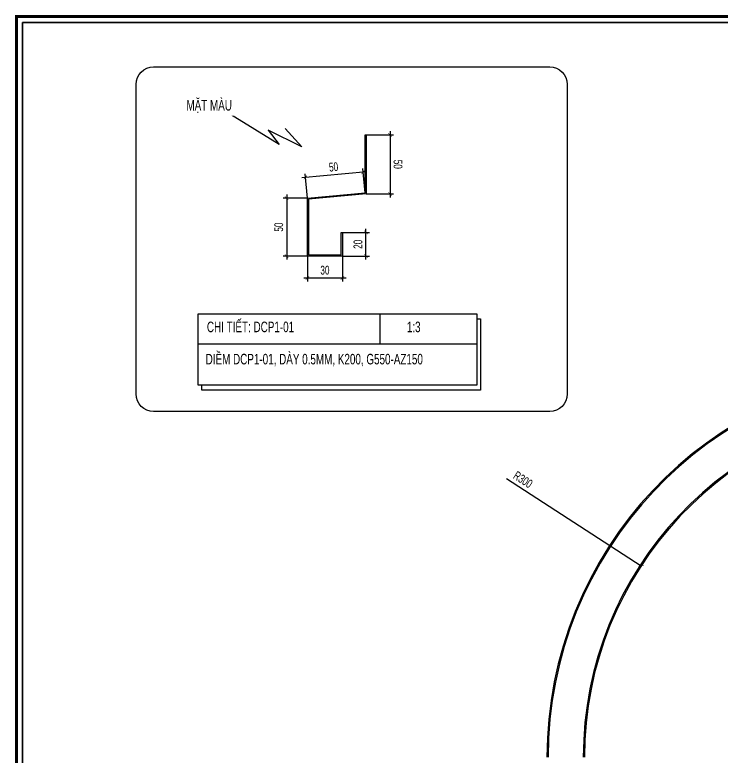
# Model space of a CAD drawing. Header units: inches. Extents: x 2 to 32666, y -5537 to 22.
# Drawn here: x 12499.9 to 12701.2, y -4344.4 to -4133.2 of the extents above; entities that cross this region are included whole.
import ezdxf
from ezdxf.enums import TextEntityAlignment as Align

# ---------------------------------------------------------------- set-up
doc = ezdxf.new("R2010")
doc.units = ezdxf.units.IN
doc.header["$MEASUREMENT"] = 0
doc.layers.get('Defpoints').update_dxf_attribs({"lineweight": 9})
for name, color, linetype in [('1', 1, 'Continuous'), ('3', 3, 'Continuous'), ('4', 4, 'Continuous'), ('7', 7, 'Continuous'), ('9', 9, 'Continuous'), ('BAO KHUNG', 31, 'Continuous'), ('DIM', 8, 'Continuous'), ('flashing', 6, 'Continuous')]:
    doc.layers.add(name, color=color, linetype=linetype)
doc.layers.add('Cover text', color=7, linetype='Continuous', true_color=0x52370f)
doc.styles.add('ST1', font='vnshx.shx', dxfattribs={"width": 0.7})
doc.styles.add('ST1H', font='vnshxh.shx', dxfattribs={"width": 0.7})
doc.styles.add('TIEU DE', font='Vharialn.ttf')
doc.dimstyles.new('3', dxfattribs={"dimtxt": 2.5, "dimasz": 1, "dimexe": 1, "dimexo": 0, "dimgap": 1, "dimtad": 1, "dimdec": 0, "dimlfac": 3, "dimzin": 0, "dimdsep": 46, "dimtxsty": 'ST1', "dimblk": 'ARCHTICK', "dimcen": 1, "dimdle": 1, "dimclrd": 8, "dimclre": 8, "dimclrt": 3, "dimadec": 0, "dimazin": 0, "dimtfac": 1, "dimtdec": 0, "dimtix": 1, "dimtofl": 0, "dimtmove": 1, "dimatfit": 3, "dimldrblk": 'DOT', "dimfxl": 0.18, "dimtfill": 1, "dimtolj": 1, "dimtzin": 0, "dimlwd": -1, "dimlwe": -1, "dimarcsym": 2})

# ---------------------------------------------------------------- blocks, each defined once
blk = doc.blocks.new('kt kien truc 1')
at = {"layer": '7', "color": 147, "linetype": 'Continuous'}
blk.add_lwpolyline([(12.33, 57.61), (581.67, 57.61), (581.67, 409.19), (12.33, 409.19)], close=True, dxfattribs=at)
at = {"layer": 'BAO KHUNG', "color": 167, "linetype": 'Continuous', "const_width": 0.871}
blk.add_lwpolyline([(10.59, 9.07), (583.41, 9.07), (583.41, 410.93), (10.59, 410.93)], close=True, dxfattribs=at)
at = {"layer": 'Cover text', "ltscale": 0.5, "style": 'TIEU DE'}
for tag, p in [('TENBANVE', (45.93, 14.6)), ('STT', (555.05, 15.58))]:
    blk.add_attdef(tag, text='', height=2, dxfattribs=at).set_placement(p, align=Align.MIDDLE_CENTER)
blk = doc.blocks.new('_ArchTick')
at = {"color": 0, "linetype": 'ByBlock', "const_width": 0.15}
blk.add_lwpolyline([(-0.5, -0.5), (0.5, 0.5)], dxfattribs=at)
blk = doc.blocks.new('*D6312')
at = {"layer": 'Defpoints', "color": 0, "transparency": 16777216}
for p in [(12599.91, -4167.29), (12599.91, -4184.08), (12606.66, -4184.08)]:
    blk.add_point(p, dxfattribs=at)
at = {"layer": 'DIM', "color": 8, "linetype": 'Continuous', "transparency": 16777216}
for p, q in [((12606.66, -4166.29), (12606.66, -4185.08)), ((12599.91, -4167.29), (12607.66, -4167.29)), ((12599.91, -4184.08), (12607.66, -4184.08))]:
    blk.add_line(p, q, dxfattribs=at)
at = {"layer": 'DIM', "color": 8, "transparency": 16777216}
for p, rotation in [((12606.66, -4167.29), 90.0084463983091), ((12606.66, -4184.08), 270.0084463983091)]:
    blk.add_blockref('_ArchTick', p, dxfattribs=dict(at, rotation=rotation))
at = {"layer": 'DIM', "color": 3, "transparency": 16777216, "insert": (12608.91, -4175.68), "char_height": 2.5, "attachment_point": 5, "rotation": 270.0084, "style": 'ST1', "bg_fill": 3, "box_fill_scale": 1.25, "bg_fill_color": 256, "bg_fill_true_color": 13158600, "bg_fill_transparency": 0}
blk.add_mtext('\\A1;50', dxfattribs=at)
blk = doc.blocks.new('_Dot')
at = {"color": 0, "linetype": 'ByBlock', "lineweight": -2}
blk.add_line((-0.5, 0), (-1, 0), dxfattribs=at)
at = {"color": 0, "linetype": 'ByBlock', "const_width": 0.5}
blk.add_lwpolyline([(-0.25, 0, 1), (0.25, 0, 1)], format="xyb", close=True, dxfattribs=at)
blk = doc.blocks.new('*D6313')
at = {"layer": 'Defpoints', "color": 0, "transparency": 16777216}
for p in [(12582.59, -4179.43), (12583.14, -4185.29), (12599.57, -4183.77)]:
    blk.add_point(p, dxfattribs=at)
at = {"layer": 'DIM', "color": 8, "linetype": 'Continuous', "transparency": 16777216}
for p, q in [((12599.57, -4183.77), (12598.94, -4176.91)), ((12600.03, -4177.81), (12581.6, -4179.52)), ((12583.14, -4185.29), (12582.5, -4178.43))]:
    blk.add_line(p, q, dxfattribs=at)
at = {"layer": 'DIM', "color": 8, "transparency": 16777216}
for p, rotation in [((12599.03, -4177.91), 5.294094041622639), ((12582.59, -4179.43), 185.2940940416226)]:
    blk.add_blockref('_ArchTick', p, dxfattribs=dict(at, rotation=rotation))
at = {"layer": 'DIM', "color": 3, "transparency": 16777216, "insert": (12590.6, -4176.43), "char_height": 2.5, "attachment_point": 5, "rotation": 5.2941, "style": 'ST1', "bg_fill": 3, "box_fill_scale": 1.25, "bg_fill_color": 256, "bg_fill_true_color": 13158600, "bg_fill_transparency": 0}
blk.add_mtext('\\A1;50', dxfattribs=at)
blk = doc.blocks.new('*D6314')
at = {"layer": 'Defpoints', "color": 0, "transparency": 16777216}
for p in [(12583.14, -4185.29), (12577.26, -4201.79), (12583.14, -4201.79)]:
    blk.add_point(p, dxfattribs=at)
at = {"layer": 'DIM', "color": 8, "linetype": 'Continuous', "transparency": 16777216}
for p, q in [((12583.14, -4185.29), (12576.26, -4185.29)), ((12577.26, -4184.29), (12577.26, -4202.79)), ((12583.14, -4201.79), (12576.26, -4201.79))]:
    blk.add_line(p, q, dxfattribs=at)
at = {"layer": 'DIM', "color": 8, "transparency": 16777216}
for p, rotation in [((12577.26, -4185.29), 90), ((12577.26, -4201.79), 270)]:
    blk.add_blockref('_ArchTick', p, dxfattribs=dict(at, rotation=rotation))
at = {"layer": 'DIM', "color": 3, "transparency": 16777216, "insert": (12575.01, -4193.54), "char_height": 2.5, "attachment_point": 5, "rotation": 90, "style": 'ST1', "bg_fill": 3, "box_fill_scale": 1.25, "bg_fill_color": 256, "bg_fill_true_color": 13158600, "bg_fill_transparency": 0}
blk.add_mtext('\\A1;50', dxfattribs=at)
blk = doc.blocks.new('*D6315')
at = {"layer": 'Defpoints', "color": 0, "transparency": 16777216}
for p in [(12583.14, -4201.79), (12593.14, -4201.79), (12583.14, -4208.06)]:
    blk.add_point(p, dxfattribs=at)
at = {"layer": 'DIM', "color": 8, "linetype": 'Continuous', "transparency": 16777216}
for p, q in [((12583.14, -4201.79), (12583.14, -4209.06)), ((12593.14, -4201.79), (12593.14, -4209.06)), ((12594.14, -4208.06), (12582.14, -4208.06))]:
    blk.add_line(p, q, dxfattribs=at)
at = {"layer": 'DIM', "color": 8, "transparency": 16777216, "rotation": 180}
blk.add_blockref('_ArchTick', (12583.14, -4208.06), dxfattribs=at)
at = {"layer": 'DIM', "color": 8, "transparency": 16777216}
blk.add_blockref('_ArchTick', (12593.14, -4208.06), dxfattribs=at)
at = {"layer": 'DIM', "color": 3, "transparency": 16777216, "insert": (12588.14, -4205.81), "char_height": 2.5, "attachment_point": 5, "style": 'ST1', "bg_fill": 3, "box_fill_scale": 1.25, "bg_fill_color": 256, "bg_fill_true_color": 13158600, "bg_fill_transparency": 0}
blk.add_mtext('\\A1;30', dxfattribs=at)
blk = doc.blocks.new('*D6316')
at = {"layer": 'Defpoints', "color": 0, "transparency": 16777216}
for p in [(12593.14, -4195.07), (12599.8, -4195.07), (12593.14, -4201.79)]:
    blk.add_point(p, dxfattribs=at)
at = {"layer": 'DIM', "color": 8, "linetype": 'Continuous', "transparency": 16777216}
for p, q in [((12599.8, -4202.79), (12599.8, -4194.07)), ((12593.14, -4195.07), (12600.8, -4195.07)), ((12593.14, -4201.79), (12600.8, -4201.79))]:
    blk.add_line(p, q, dxfattribs=at)
at = {"layer": 'DIM', "color": 8, "transparency": 16777216}
for p, rotation in [((12599.8, -4195.07), 90), ((12599.8, -4201.79), 270)]:
    blk.add_blockref('_ArchTick', p, dxfattribs=dict(at, rotation=rotation))
at = {"layer": 'DIM', "color": 3, "transparency": 16777216, "insert": (12597.55, -4198.43), "char_height": 2.5, "attachment_point": 5, "rotation": 90, "style": 'ST1', "bg_fill": 3, "box_fill_scale": 1.25, "bg_fill_color": 256, "bg_fill_true_color": 13158600, "bg_fill_transparency": 0}
blk.add_mtext('\\A1;20', dxfattribs=at)
blk = doc.blocks.new('*D6488')
at = {"layer": '1', "color": 8, "linetype": 'Continuous', "transparency": 16777216}
blk.add_line((12639.81, -4265.03), (12678.11, -4289.9), dxfattribs=at)
at = {"layer": '1', "color": 8, "transparency": 16777216}
for p, q in [((12761.98, -4345.35), (12761.98, -4343.35)), ((12760.98, -4344.35), (12762.98, -4344.35))]:
    blk.add_line(p, q, dxfattribs=at)
at = {"layer": 'Defpoints', "color": 0, "transparency": 16777216}
for p in [(12678.11, -4289.9), (12761.98, -4344.35)]:
    blk.add_point(p, dxfattribs=at)
at = {"layer": '1', "color": 8, "transparency": 16777216, "rotation": 327.0057305728117}
blk.add_blockref('_ArchTick', (12678.11, -4289.9), dxfattribs=at)
at = {"layer": '1', "color": 3, "transparency": 16777216, "insert": (12644.49, -4265.39), "char_height": 2.5, "attachment_point": 5, "rotation": 327.0057, "style": 'ST1', "bg_fill": 3, "box_fill_scale": 1.25, "bg_fill_color": 256, "bg_fill_true_color": 13158600, "bg_fill_transparency": 0}
blk.add_mtext('\\A1;R300', dxfattribs=at)

msp = doc.modelspace()

# ---------------------------------------------------------------- linework, layer by layer
at = {"color": 9}
msp.add_line((12603.7872, -4218.2474), (12603.7872, -4226.872), dxfattribs=at)
at = {"layer": '3'}
for radius in [110.6667, 110.3333, 100.3333, 100]:
    msp.add_arc((12761.9811, -4344.3508), radius, 93.484376, 180, dxfattribs=at)
at = {"layer": '4'}
msp.add_lwpolyline([(12576.8685, -4165.5339), (12581.5452, -4170.6891), (12571.9854, -4165.9464), (12575.0803, -4170.0018), (12561.2564, -4161.4785)], dxfattribs=at)
at = {"layer": 'DIM'}
msp.add_lwpolyline([(12502.1005, -4135.3349), (13071.4384, -4135.3349), (13071.4384, -4486.9148), (12502.1005, -4486.9148)], close=True, dxfattribs=at)
at = {"layer": 'flashing', "color": 200, "true_color": 0xd918f7}
msp.add_lwpolyline([(12599.9078, -4167.29), (12599.9103, -4184.0783), (12583.4698, -4185.6017), (12583.4698, -4201.46), (12592.8032, -4201.46), (12592.8032, -4195.0712), (12593.1365, -4195.0712), (12593.1365, -4201.7934), (12583.1365, -4201.7934), (12583.1365, -4185.2927), (12599.5741, -4183.7695), (12599.5737, -4167.29), (12599.9104, -4167.29)], dxfattribs=at)

# ---------------------------------------------------------------- block references
at = {"layer": '3'}
msp.add_blockref('kt kien truc 1', (12489.7695, -4544.5249), dxfattribs=at)

# ---------------------------------------------------------------- texts
at = {"layer": '3', "style": 'ST1H', "width": 0.7}
msp.add_text('diÒm dcp1-01, dµy 0.5mm, K200, g550-az150', height=3, dxfattribs=at).set_placement((12554.2049, -4232.6053))

# ---------------------------------------------------------------- next in the draw order: dimensions: what is measured, and where the dimension line sits
at = {"layer": '1'}
dim = msp.add_radius_dim(center=(12761.9811, -4344.3508), mpoint=(12678.1086, -4289.8953), dimstyle='3', dxfattribs=at)
dim.commit()
dim.dimension.update_dxf_attribs({"geometry": '*D6488', "text_midpoint": (12643.2691, -4267.2752), "dimtype": 164})
at = {"layer": 'DIM'}
dim = msp.add_aligned_dim(p1=(12599.9078, -4167.29), p2=(12599.9103, -4184.0783), distance=6.7508, dimstyle='3', dxfattribs=at)
dim.commit()
dim.dimension.update_dxf_attribs({"geometry": '*D6312', "text_midpoint": (12608.9098, -4175.6828)})

# ---------------------------------------------------------------- next in the draw order: dimensions: what is measured, and where the dimension line sits
dim = msp.add_aligned_dim(p1=(12599.5741, -4183.7695), p2=(12583.1365, -4185.2927), distance=-5.8886, dimstyle='3', dxfattribs=at)
dim.commit()
dim.dimension.update_dxf_attribs({"geometry": '*D6313', "text_midpoint": (12590.6043, -4176.4272)})

# ---------------------------------------------------------------- next in the draw order: dimensions: what is measured, and where the dimension line sits
dim = msp.add_aligned_dim(p1=(12583.1365, -4185.2927), p2=(12583.1365, -4201.7934), distance=-5.8801, dimstyle='3', dxfattribs=at)
dim.commit()
dim.dimension.update_dxf_attribs({"geometry": '*D6314', "text_midpoint": (12575.0064, -4193.543)})

# ---------------------------------------------------------------- next in the draw order: dimensions: what is measured, and where the dimension line sits
dim = msp.add_aligned_dim(p1=(12593.1365, -4201.7934), p2=(12583.1365, -4201.7934), distance=6.267, dimstyle='3', dxfattribs=at)
dim.commit()
dim.dimension.update_dxf_attribs({"geometry": '*D6315', "text_midpoint": (12588.1365, -4205.8104)})

# ---------------------------------------------------------------- next in the draw order: dimensions: what is measured, and where the dimension line sits
dim = msp.add_aligned_dim(p1=(12593.1365, -4201.7934), p2=(12593.1365, -4195.0712), distance=-6.6652, dimstyle='3', dxfattribs=at)
dim.commit()
dim.dimension.update_dxf_attribs({"geometry": '*D6316', "text_midpoint": (12597.5517, -4198.4323)})

# ---------------------------------------------------------------- next in the draw order: linework, layer by layer
at = {"layer": '9'}
msp.add_lwpolyline([(12539.4074, -4147.9546), (12652.0976, -4147.9546, -0.41421356), (12657.0976, -4152.9546), (12657.0976, -4241.0061, -0.41421356), (12652.0976, -4246.0061), (12539.4074, -4246.0061, -0.41421356), (12534.4074, -4241.0061), (12534.4074, -4152.9546, -0.41421356)], format="xyb", close=True, dxfattribs=at)

# ---------------------------------------------------------------- next in the draw order: texts
at = {"layer": '3', "char_height": 3, "attachment_point": 4, "style": 'ST1H', "bg_fill": 2}
for s, insert in [('\\A1;MÆT MµU', (12548.7361, -4159.2084)), ('\\A1;CHI TIÕT: dcp1-01', (12554.5661, -4221.9618))]:
    msp.add_mtext(s, dxfattribs=dict(at, insert=insert))

# ---------------------------------------------------------------- next in the draw order: linework, layer by layer
at = {"color": 9}
for points in [[(12552.0965, -4218.2474), (12631.3651, -4218.2474), (12631.3651, -4238.5045), (12552.0965, -4238.5045)], [(12552.0965, -4218.2474), (12631.3651, -4218.2474), (12631.3651, -4226.872), (12552.0965, -4226.872)]]:
    msp.add_lwpolyline(points, close=True, dxfattribs=at)
msp.add_lwpolyline([(12631.3651, -4219.668), (12632.3877, -4219.668), (12632.3877, -4239.9251), (12553.1192, -4239.9251), (12553.1192, -4238.5045)], dxfattribs=at)

# ---------------------------------------------------------------- next in the draw order: texts
at = {"layer": '3', "insert": (12611.4464, -4221.9618), "char_height": 3, "attachment_point": 4, "style": 'ST1H', "bg_fill": 2}
msp.add_mtext('\\A1;1:3', dxfattribs=at)

doc.saveas('drawing.dxf')
